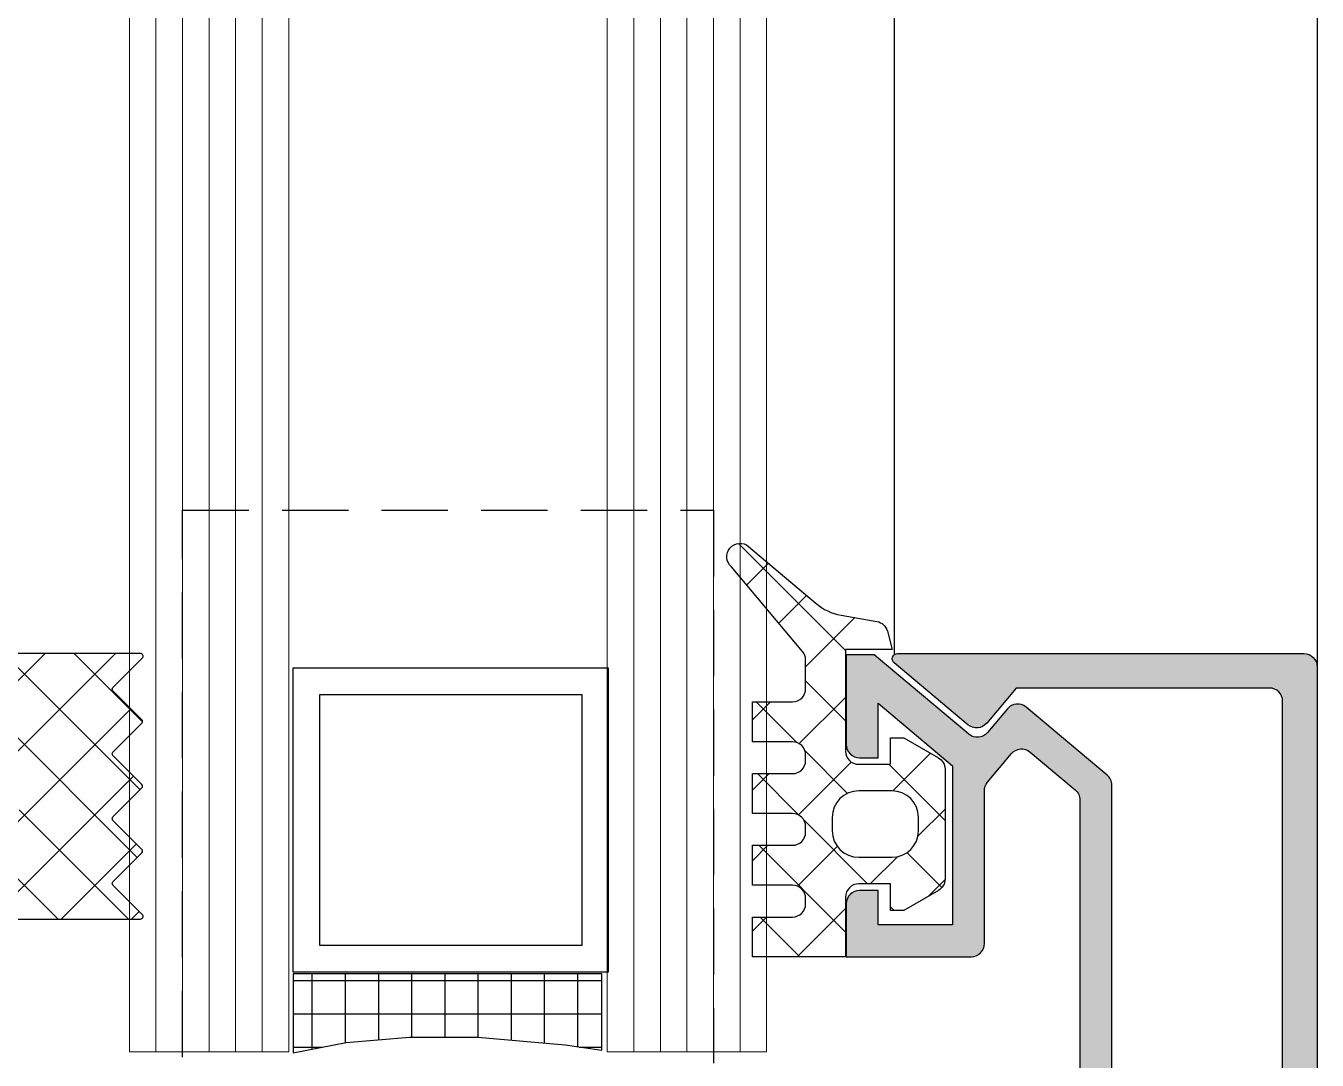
# Model space of a CAD drawing. Header units: millimetres. Extents: x 809 to 8159, y 33 to 4533.
# Drawn here: x 4978.966 to 4983.829, y 1273.854 to 1277.749 of the extents above; entities that cross this region are included whole.
import ezdxf

# ---------------------------------------------------------------- set-up
doc = ezdxf.new("R2010")
doc.units = ezdxf.units.MM
doc.linetypes.add('HIDDEN', pattern=[0.375, 0.25, -0.125])
for name, color, linetype in [('5', 11, 'Continuous'), ('FITILLER', 240, 'Continuous'), ('GORUNUS-TARAMA', 11, 'Continuous')]:
    doc.layers.add(name, color=color, linetype=linetype)
doc.layers.add('cam', color=5, linetype='Continuous', lineweight=0)

# ---------------------------------------------------------------- blocks, each defined once
blk = doc.blocks.new('ajsdfxcvzx')
h = blk.add_hatch(color=256)
edge = h.paths.add_edge_path()
edge.add_line((36938.41109530687, -7319.866828951293), (36938.41109530687, -7320.466592581193))
edge.add_line((36938.41109530687, -7320.466592581193), (36938.13109530686, -7320.701540477923))
edge.add_line((36938.13109530686, -7320.701540477923), (36938.13109530686, -7320.496828951291))
edge.add_line((36938.13109530686, -7320.496828951291), (36938.06109530686, -7320.496828951291))
edge.add_arc((36938.06109530686, -7320.54682895129), 0.0499999999992724, 90, 180.0000000041688)
edge.add_line((36938.01109530687, -7320.546828951294), (36938.01109530687, -7320.884108377279))
edge.add_line((36938.01109530687, -7320.884108377279), (36938.11651920308, -7320.884108377279))
edge.add_line((36938.11651920308, -7320.884108377279), (36938.47244273637, -7320.58545307177))
edge.add_arc((36938.50458211686, -7320.623755293924), 0.05000000000317593, 40.00000000726942, 130.0000000077832, ccw=False)
edge.add_line((36938.54288433901, -7320.591615913436), (36938.61797956515, -7320.681110918973))
edge.add_arc((36938.65628178731, -7320.648971538489), 0.0500000000012859, 219.9999999987165, 309.9999999987165)
edge.add_line((36938.68842116779, -7320.687273760646), (36938.99323468735, -7320.431504848806))
edge.add_arc((36938.96109530685, -7320.393202626646), 0.05000000000805293, 310.0000000030938, 359.9999999968734)
edge.add_line((36939.01109530687, -7320.393202626648), (36939.01109530687, -7319.213666818505))
edge.add_arc((36938.96109530686, -7319.213666818508), 0.05000000000291038, 3.126612473883902e-09, 45.00000000221086)
edge.add_line((36938.99645064592, -7319.178311479445), (36938.81926987031, -7319.001130703829))
edge.add_line((36938.81926987031, -7319.001130703829), (36938.77684346343, -7319.001130703829))
edge.add_line((36938.77684346343, -7319.001130703829), (36938.77684346343, -7318.958704296958))
edge.add_line((36938.77684346343, -7318.958704296958), (36938.7218922047, -7318.903753038219))
edge.add_arc((36938.75724754376, -7318.868397699157), 0.05000000000232364, 180.0000000031266, 225.0000000022108, ccw=False)
edge.add_line((36938.70724754375, -7318.86839769916), (36938.70724754375, -7317.9098190554))
edge.add_arc((36938.75724754376, -7317.909819055402), 0.05000000000291038, 134.9999999977892, 179.9999999968734, ccw=False)
edge.add_line((36938.7218922047, -7317.87446371634), (36938.77684346343, -7317.819512457594))
edge.add_line((36938.77684346343, -7317.819512457594), (36938.77684346343, -7317.777086050723))
edge.add_line((36938.77684346343, -7317.777086050723), (36938.81926987031, -7317.777086050723))
edge.add_line((36938.81926987031, -7317.777086050723), (36938.99645064592, -7317.599905275107))
edge.add_arc((36938.96109530687, -7317.564549936048), 0.04999999999460632, 314.9999999948413, 359.9999999927046)
edge.add_line((36939.01109530687, -7317.564549936054), (36939.01109530687, -7316.385014127904))
edge.add_arc((36938.96109530687, -7316.38501412791), 0.04999999999563443, 7.295429106790731e-09, 50.00000000700054)
edge.add_line((36938.99323468735, -7316.346711905753), (36938.68842116779, -7316.090942993913))
edge.add_arc((36938.65628178731, -7316.129245216071), 0.0500000000012859, 50.00000000128344, 140.0000000012834)
edge.add_line((36938.61797956515, -7316.097105835586), (36938.54288433901, -7316.186600841123))
edge.add_arc((36938.50458211685, -7316.154461460639), 0.0500000000012859, 230.0000000012835, 320.00000000128347, ccw=False)
edge.add_line((36938.47244273637, -7316.192763682797), (36938.11651920308, -7315.894108377281))
edge.add_line((36938.11651920308, -7315.894108377281), (36938.01109530687, -7315.894108377281))
edge.add_line((36938.01109530687, -7315.894108377281), (36938.01109530687, -7316.231387803266))
edge.add_arc((36938.06109530686, -7316.231387803269), 0.04999999999563443, 179.9999999958312, 270)
edge.add_line((36938.06109530686, -7316.281387803268), (36938.13109530686, -7316.281387803268))
edge.add_line((36938.13109530686, -7316.281387803268), (36938.13109530686, -7316.076676276636))
edge.add_line((36938.13109530686, -7316.076676276636), (36938.41109530687, -7316.311624173366))
edge.add_line((36938.41109530687, -7316.311624173366), (36938.41109530687, -7316.911387803266))
edge.add_line((36938.41109530687, -7316.911387803266), (36938.13109530686, -7316.911387803266))
edge.add_line((36938.13109530686, -7316.911387803266), (36938.13109530686, -7316.781387803268))
edge.add_line((36938.13109530686, -7316.781387803268), (36938.06109530686, -7316.781387803268))
edge.add_arc((36938.06109530686, -7316.831387803268), 0.0499999999992724, 90, 180.0000000041688)
edge.add_line((36938.01109530687, -7316.831387803271), (36938.01109530687, -7317.031387803268))
edge.add_line((36938.01109530687, -7317.031387803268), (36938.48109530686, -7317.031387803268))
edge.add_arc((36938.48109530686, -7316.981387803266), 0.05000000000291038, 270, 360)
edge.add_line((36938.53109530686, -7316.981387803266), (36938.53109530686, -7316.405535833474))
edge.add_arc((36938.58109530686, -7316.405535833475), 0.05000000000291038, 139.9999999996867, 179.9999999979156, ccw=False)
edge.add_line((36938.54279308471, -7316.373396452989), (36938.63277038516, -7316.266165681918))
edge.add_arc((36938.67107260731, -7316.298305062399), 0.04999999999337374, 49.99999999860381, 139.9999999991176, ccw=False)
edge.add_line((36938.7032119878, -7316.260002840245), (36938.87323468734, -7316.402668824732))
edge.add_arc((36938.84109530687, -7316.440971046889), 0.0499999999912354, 7.295398063433822e-09, 50.00000001338748, ccw=False)
edge.add_line((36938.89109530686, -7316.440971046883), (36938.89109530686, -7317.514844308571))
edge.add_arc((36938.84109530686, -7317.514844308568), 0.05000000000291038, 314.99999999778913, 359.9999999968734, ccw=False)
edge.add_line((36938.87645064592, -7317.550199647631), (36938.55218657721, -7317.87446371634))
edge.add_arc((36938.51683123815, -7317.839108377281), 0.04999999999975119, 270, 315.0000000007369, ccw=False)
edge.add_line((36938.51683123815, -7317.889108377283), (36938.11109530686, -7317.889108377283))
edge.add_line((36938.11109530686, -7317.889108377283), (36938.11109530686, -7317.789108377277))
edge.add_line((36938.11109530686, -7317.789108377277), (36938.01109530687, -7317.789108377277))
edge.add_line((36938.01109530687, -7317.789108377277), (36938.01109530687, -7318.08910837728))
edge.add_arc((36938.06109530686, -7318.089108377284), 0.04999999999563443, 179.9999999958312, 270)
edge.add_line((36938.06109530686, -7318.139108377283), (36938.13109530686, -7318.139108377283))
edge.add_line((36938.13109530686, -7318.139108377283), (36938.13109530686, -7318.009108377279))
edge.add_line((36938.13109530686, -7318.009108377279), (36938.50724754376, -7318.009108377279))
edge.add_arc((36938.50724754376, -7318.059108377278), 0.0499999999992724, -4.168782652413938e-09, 90, ccw=False)
edge.add_line((36938.55724754375, -7318.059108377282), (36938.55724754375, -7318.719108377278))
edge.add_arc((36938.50724754376, -7318.719108377281), 0.04999999999563443, -90, 4.168782652413938e-09, ccw=False)
edge.add_line((36938.50724754376, -7318.769108377281), (36938.13109530686, -7318.769108377281))
edge.add_line((36938.13109530686, -7318.769108377281), (36938.13109530686, -7318.639108377283))
edge.add_line((36938.13109530686, -7318.639108377283), (36938.06109530686, -7318.639108377283))
edge.add_arc((36938.06109530685, -7318.689108377279), 0.04999999999563443, 89.99999999166236, 180)
edge.add_line((36938.01109530687, -7318.689108377279), (36938.01109530687, -7318.989108377275))
edge.add_line((36938.01109530687, -7318.989108377275), (36938.11109530686, -7318.989108377275))
edge.add_line((36938.11109530686, -7318.989108377275), (36938.11109530686, -7318.889108377283))
edge.add_line((36938.11109530686, -7318.889108377283), (36938.51683123815, -7318.889108377283))
edge.add_arc((36938.51683123816, -7318.939108377282), 0.04999999999836291, 45.00000000810638, 90.00000000833762, ccw=False)
edge.add_line((36938.55218657721, -7318.903753038219), (36938.87645064592, -7319.228017106936))
edge.add_arc((36938.84109530686, -7319.263372445998), 0.05000000000232364, 3.126615411019884e-09, 45.000000002210925, ccw=False)
edge.add_line((36938.89109530686, -7319.263372445996), (36938.89109530686, -7320.337245707669))
edge.add_arc((36938.84109530686, -7320.337245707667), 0.05000000000291038, 309.99999999670683, 359.9999999968734, ccw=False)
edge.add_line((36938.87323468734, -7320.375547929827), (36938.7032119878, -7320.518213914307))
edge.add_arc((36938.67107260731, -7320.479911692153), 0.04999999999849904, 220.0000000008824, 310.00000000139624, ccw=False)
edge.add_line((36938.63277038516, -7320.512051072634), (36938.54279308471, -7320.40482030157))
edge.add_arc((36938.58109530686, -7320.372680921084), 0.05000000000245512, 180.0000000020844, 220.0000000003133, ccw=False)
edge.add_line((36938.53109530686, -7320.372680921086), (36938.53109530686, -7319.796828951294))
edge.add_arc((36938.48109530686, -7319.796828951294), 0.05000000000291038, 0, 90)
edge.add_line((36938.48109530686, -7319.746828951291), (36938.01109530687, -7319.746828951291))
edge.add_line((36938.01109530687, -7319.746828951291), (36938.01109530687, -7319.946828951295))
edge.add_arc((36938.06109530685, -7319.946828951295), 0.04999999998835847, 180, 270.0000000083376)
edge.add_line((36938.06109530686, -7319.996828951291), (36938.13109530686, -7319.996828951291))
edge.add_line((36938.13109530686, -7319.996828951291), (36938.13109530686, -7319.866828951293))
edge.add_line((36938.13109530686, -7319.866828951293), (36938.41109530687, -7319.866828951293))
h = blk.add_hatch(color=256)
edge = h.paths.add_edge_path()
edge.add_arc((36939.60440307917, -7320.709108377276), 0.05000000000291038, 270, 360)
edge.add_line((36939.65440307918, -7320.709108377276), (36939.65440307918, -7316.069108377276))
edge.add_arc((36939.60440307918, -7316.06910837728), 0.04999999999563443, 4.168816632451847e-09, 90.00000000833764)
edge.add_line((36939.60440307917, -7316.019108377281), (36938.65079202141, -7316.019108377281))
edge.add_line((36938.65079202141, -7316.019108377281), (36938.53980291817, -7316.151380039802))
edge.add_arc((36938.50150069602, -7316.119240659318), 0.0500000000012859, 230.0000000012835, 320.00000000128347, ccw=False)
edge.add_line((36938.46936131553, -7316.157542881476), (36938.19154732698, -7315.924429266139))
edge.add_arc((36938.20440307918, -7315.90910837728), 0.01999999999904089, 90, 229.9999999868575, ccw=False)
edge.add_line((36938.20440307918, -7315.889108377283), (36939.73440307918, -7315.889108377283))
edge.add_arc((36939.73440307918, -7315.939108377279), 0.04999999999563443, 0, 90, ccw=False)
edge.add_line((36939.78440307917, -7315.939108377279), (36939.78440307917, -7320.83910837728))
edge.add_arc((36939.73440307918, -7320.839108377284), 0.04999999999563443, -90, 4.168782652413938e-09, ccw=False)
edge.add_line((36939.73440307918, -7320.889108377283), (36938.20440307918, -7320.889108377283))
edge.add_arc((36938.20440307918, -7320.869108377279), 0.02000000000407454, 129.9999999997442, 270, ccw=False)
edge.add_line((36938.19154732698, -7320.853787488413), (36938.46936131553, -7320.620673873091))
edge.add_arc((36938.50150069602, -7320.658976095245), 0.05000000000317593, 40.00000000726942, 130.0000000077832, ccw=False)
edge.add_line((36938.53980291817, -7320.626836714757), (36938.65079202141, -7320.759108377279))
edge.add_line((36938.65079202141, -7320.759108377279), (36939.60440307917, -7320.759108377279))
h = blk.add_hatch()
h.set_pattern_fill('NET', color=256, scale=0.9999999999999997, angle=180, style=0)
h.set_pattern_definition([(180, (36878.66936316265, -7324.846979384216), (-2.345957505329052e-18, 0.1249999999999999), []), (90, (36878.66936316265, -7324.846979384216), (0.125, 1.234595750532905e-17), [])])
h.paths.add_polyline_path([(36937.09088405086, -7317.095203956007), (36935.92834657346, -7317.095203956007), (36935.92834657346, -7317.393047647267), (36936.12707067126, -7317.353334929336), (36936.36553958862, -7317.333479416979), (36936.62388242102, -7317.333479416979), (36936.9517771824, -7317.363263108819), (36937.09088405086, -7317.383119467784)])
at = {"layer": 'FITILLER'}
h = blk.add_hatch(dxfattribs=at)
h.set_pattern_fill('NET', color=256, scale=1.499999999999999, angle=225, style=0)
h.set_pattern_definition([(224.9999999999999, (36952.42699035696, -7332.877220281211), (0.1325825214724777, -0.1325825214724775), []), (315, (36952.42699035696, -7332.877220281211), (0.1325825214724777, 0.1325825214724776), [])])
edge = h.paths.add_edge_path(flags=16)
edge.add_arc((36938.18300938048, -7316.506387803267), 0.09999999999126885, 0, 90.00000000416884)
edge.add_line((36938.18300938047, -7316.406387803268), (36938.05800938047, -7316.406387803268))
edge.add_arc((36938.05800938047, -7316.506387803267), 0.09999999999854481, 89.99999999583119, 180)
edge.add_line((36937.95800938048, -7316.506387803267), (36937.95800938048, -7316.556387803263))
edge.add_arc((36938.05800938047, -7316.556387803266), 0.09999999999854481, 179.9999999979156, 270)
edge.add_line((36938.05800938047, -7316.656387803268), (36938.18300938047, -7316.656387803268))
edge.add_arc((36938.18300938047, -7316.556387803266), 0.1000000000021828, 270, 360.0000000020844)
edge.add_line((36938.28300938047, -7316.556387803263), (36938.28300938047, -7316.506387803267))
edge = h.paths.add_edge_path()
edge.add_arc((36938.02622100649, -7315.54785595484), 0.1999999999955897, 229.7668578418113, 259.9999999980673)
edge.add_line((36937.99149137095, -7315.744817505438), (36938.12623857333, -7315.768577072791))
edge.add_arc((36938.11755616445, -7315.817817460445), 0.05000000000196148, 15.000000005683887, 80.00000000499472, ccw=False)
edge.add_line((36938.16585245576, -7315.804876508184), (36938.18440307918, -7315.874108377284))
edge.add_line((36938.18440307918, -7315.874108377284), (36938.00800938048, -7315.874108377284))
edge.add_line((36938.00800938048, -7315.874108377284), (36938.00800938048, -7316.256387803267))
edge.add_arc((36938.05800938047, -7316.256387803267), 0.04999999999563443, 180, 270)
edge.add_line((36938.05800938047, -7316.306387803263), (36938.17800938048, -7316.306387803263))
edge.add_line((36938.17800938048, -7316.306387803263), (36938.17800938048, -7316.206387803271))
edge.add_line((36938.17800938048, -7316.206387803271), (36938.22800938048, -7316.206387803271))
edge.add_line((36938.22800938048, -7316.206387803271), (36938.35800938048, -7316.281443338259))
edge.add_arc((36938.33300938048, -7316.324744608451), 0.05000000000268112, 1.042224084812915e-09, 59.999999999848285, ccw=False)
edge.add_line((36938.38300938048, -7316.32474460845), (36938.38300938048, -7316.738030998087))
edge.add_arc((36938.33300938048, -7316.738030998083), 0.04999999999563443, 299.9999999950155, 359.999999994789, ccw=False)
edge.add_line((36938.35800938048, -7316.78133226827), (36938.22800938048, -7316.856387803266))
edge.add_line((36938.22800938048, -7316.856387803266), (36938.17800938048, -7316.856387803266))
edge.add_line((36938.17800938048, -7316.856387803266), (36938.17800938048, -7316.756387803267))
edge.add_line((36938.17800938048, -7316.756387803267), (36938.05800938047, -7316.756387803267))
edge.add_arc((36938.05800938047, -7316.806387803263), 0.04999999999563443, 90, 180)
edge.add_line((36938.00800938048, -7316.806387803263), (36938.00800938048, -7317.031387803268))
edge.add_line((36938.00800938048, -7317.031387803268), (36937.65800938047, -7317.031387803268))
edge.add_line((36937.65800938047, -7317.031387803268), (36937.65800938047, -7316.881387803267))
edge.add_line((36937.65800938047, -7316.881387803267), (36937.80800938047, -7316.881387803267))
edge.add_arc((36937.80800938048, -7316.831387803268), 0.0499999999992724, 269.9999999916624, 359.9999999958312)
edge.add_line((36937.85800938048, -7316.831387803271), (36937.85800938048, -7316.811387803267))
edge.add_arc((36937.80800938047, -7316.811387803267), 0.05000000000291038, 0, 90)
edge.add_line((36937.80800938047, -7316.761387803264), (36937.65800938047, -7316.761387803264))
edge.add_line((36937.65800938047, -7316.761387803264), (36937.65800938047, -7316.61138780327))
edge.add_line((36937.65800938047, -7316.61138780327), (36937.80800938047, -7316.61138780327))
edge.add_arc((36937.80800938047, -7316.561387803267), 0.05000000000291038, 270, 360)
edge.add_line((36937.85800938048, -7316.561387803267), (36937.85800938048, -7316.541387803263))
edge.add_arc((36937.80800938048, -7316.541387803267), 0.04999999999563443, 4.168816632451847e-09, 90.00000000833764)
edge.add_line((36937.80800938047, -7316.491387803268), (36937.65800938047, -7316.491387803268))
edge.add_line((36937.65800938047, -7316.491387803268), (36937.65800938047, -7316.341387803266))
edge.add_line((36937.65800938047, -7316.341387803266), (36937.80800938047, -7316.341387803266))
edge.add_arc((36937.80800938047, -7316.291387803263), 0.05000000000291038, 270, 360)
edge.add_line((36937.85800938048, -7316.291387803263), (36937.85800938048, -7316.271387803266))
edge.add_arc((36937.80800938048, -7316.27138780327), 0.04999999999563443, 4.168816632451847e-09, 90.00000000833764)
edge.add_line((36937.80800938047, -7316.221387803271), (36937.65800938047, -7316.221387803271))
edge.add_line((36937.65800938047, -7316.221387803271), (36937.65800938047, -7316.071387803262))
edge.add_line((36937.65800938047, -7316.071387803262), (36937.80800938047, -7316.071387803262))
edge.add_arc((36937.80800938048, -7316.021387803263), 0.0499999999992724, 269.9999999916624, 359.9999999958312)
edge.add_line((36937.85800938048, -7316.021387803266), (36937.85800938048, -7315.913226396318))
edge.add_arc((36937.80800938047, -7315.913226396317), 0.05000000001018634, 359.9999999979156, 399.9999999981475)
edge.add_line((36937.84631160263, -7315.881087015827), (36937.57880033738, -7315.562279504404))
edge.add_arc((36937.61109530686, -7315.524108377282), 0.0499999999960269, 49.76685784448898, 229.766857844489, ccw=False)
edge.add_line((36937.64339027635, -7315.48593725016), (36937.89704112855, -7315.700540463331))
h = blk.add_hatch(dxfattribs=at)
h.set_pattern_fill('NET', color=256, scale=1.499999999999999, angle=225, style=0)
h.set_pattern_definition([(224.9999999999999, (36948.45100197338, -7328.635697883881), (0.1325825214724777, -0.1325825214724775), []), (315, (36948.45100197338, -7328.635697883881), (0.1325825214724777, 0.1325825214724776), [])])
edge = h.paths.add_edge_path(flags=16)
edge.add_arc((36934.81936921297, -7316.414108377281), 0.1000000000058208, -89.99999999583122, 2.084391326206969e-09, ccw=False)
edge.add_line((36934.81936921298, -7316.514108377283), (36934.66109530687, -7316.514108377283))
edge.add_arc((36934.66109530687, -7316.414108377277), 0.1000000000058208, 180, 270, ccw=False)
edge.add_line((36934.56109530686, -7316.414108377277), (36934.56109530686, -7316.364108377275))
edge.add_arc((36934.66109530686, -7316.364108377282), 0.09999999999854481, 89.99999999583122, 179.9999999958312, ccw=False)
edge.add_line((36934.66109530687, -7316.264108377283), (36934.81936921298, -7316.264108377283))
edge.add_arc((36934.81936921298, -7316.364108377278), 0.09999999999490683, 2.084391326206969e-09, 90, ccw=False)
edge.add_line((36934.91936921298, -7316.364108377275), (36934.91936921298, -7316.414108377277))
edge = h.paths.add_edge_path()
edge.add_line((36934.83609530686, -7316.889108377283), (36935.35288970467, -7316.889108377283))
edge.add_arc((36935.35288970466, -7316.879108377281), 0.01000000000203727, 270.0000000416882, 405.000000029478)
edge.add_line((36935.35996077248, -7316.872037309462), (36935.24917139431, -7316.761247931376))
edge.add_arc((36935.25548814724, -7316.754931178442), 0.008933237665922826, 134.999999983501, 225.000000016499, ccw=False)
edge.add_line((36935.24917139431, -7316.748614425509), (36935.35847882213, -7316.639306997597))
edge.add_arc((36935.3521620692, -7316.632990244663), 0.008933237665922826, 314.999999983501, 405.0000000164991)
edge.add_line((36935.35847882213, -7316.62667349173), (36935.24917139431, -7316.517366063992))
edge.add_arc((36935.25548814725, -7316.511049311055), 0.008933237673640144, 135, 225, ccw=False)
edge.add_line((36935.24917139431, -7316.504732558118), (36935.35847882213, -7316.395425130213))
edge.add_arc((36935.35216206919, -7316.389108377276), 0.008933237673640144, 315, 404.9999999999999)
edge.add_line((36935.35847882213, -7316.382791624339), (36935.24917139431, -7316.273484196608))
edge.add_arc((36935.25548814725, -7316.267167443671), 0.008933237673640144, 135, 225, ccw=False)
edge.add_line((36935.24917139431, -7316.260850690735), (36935.35847882213, -7316.151543262829))
edge.add_arc((36935.3521620692, -7316.145226509896), 0.008933237665922826, 314.999999983501, 405.0000000164991)
edge.add_line((36935.35847882213, -7316.138909756963), (36935.24917139431, -7316.029602329218))
edge.add_arc((36935.25548814724, -7316.023285576284), 0.008933237665922826, 134.999999983501, 225.000000016499, ccw=False)
edge.add_line((36935.24917139431, -7316.016968823351), (36935.35996077256, -7315.90617944509))
edge.add_arc((36935.35288970475, -7315.899108377281), 0.009999999998149533, 315.0000000110542, 450)
edge.add_line((36935.35288970475, -7315.889108377283), (36934.83609530686, -7315.889108377283))
edge.add_line((36934.83609530686, -7315.889108377283), (36934.83609530686, -7316.114108377275))
edge.add_arc((36934.78609530687, -7316.114108377278), 0.04999999999563443, -90, 4.168782652413938e-09, ccw=False)
edge.add_line((36934.78609530687, -7316.164108377277), (36934.66609530686, -7316.164108377277))
edge.add_line((36934.66609530686, -7316.164108377277), (36934.66609530686, -7316.064108377279))
edge.add_line((36934.66609530686, -7316.064108377279), (36934.61609530686, -7316.064108377279))
edge.add_line((36934.61609530686, -7316.064108377279), (36934.48609530686, -7316.139163912274))
edge.add_arc((36934.51109530686, -7316.182465182465), 0.04999999999904314, 119.9999999929311, 179.9999999989578)
edge.add_line((36934.46109530686, -7316.182465182465), (36934.46109530686, -7316.595751572095))
edge.add_arc((36934.51109530686, -7316.595751572094), 0.04999999999563443, 180.0000000010422, 240.0000000070689)
edge.add_line((36934.48609530686, -7316.639052842285), (36934.61609530686, -7316.71410837728))
edge.add_line((36934.61609530686, -7316.71410837728), (36934.66609530686, -7316.71410837728))
edge.add_line((36934.66609530686, -7316.71410837728), (36934.66609530686, -7316.614108377275))
edge.add_line((36934.66609530686, -7316.614108377275), (36934.78609530687, -7316.614108377275))
edge.add_arc((36934.78609530687, -7316.664108377274), 0.0499999999992724, -4.168782652413938e-09, 90, ccw=False)
edge.add_line((36934.83609530686, -7316.664108377277), (36934.83609530686, -7316.889108377283))
at = {"linetype": 'HIDDEN'}
for p, q in [((36935.51109530687, -7315.349108377275), (36937.51109530687, -7315.349108377275)), ((36935.51109530687, -7317.408905424854), (36935.51109530687, -7315.349108377275)), ((36937.51109530687, -7315.349108377275), (36937.51109530687, -7317.432093492585))]:
    blk.add_line(p, q, dxfattribs=at)
blk.add_line((36937.11492301345, -7317.08910837728), (36936.51492301346, -7317.08910837728))
at = {"elevation": -1.1777983182711e-10}
blk.add_lwpolyline([(36939.01109530687, -7317.564549936054), (36939.01109530687, -7316.385014127904, 0.2216946626429265), (36938.99323468735, -7316.346711905753), (36938.68842116779, -7316.090942993913, 0.4142135623732124), (36938.61797956515, -7316.097105835586), (36938.54288433901, -7316.186600841123, -0.4142135623731674), (36938.47244273637, -7316.192763682797), (36938.11651920308, -7315.894108377281), (36938.01109530687, -7315.894108377281), (36938.01109530687, -7316.231387803266, 0.4142135623730951), (36938.06109530686, -7316.281387803268), (36938.13109530686, -7316.281387803268), (36938.13109530686, -7316.076676276636), (36938.41109530687, -7316.311624173366), (36938.41109530687, -7316.911387803266), (36938.13109530686, -7316.911387803266), (36938.13109530686, -7316.781387803268), (36938.06109530686, -7316.781387803268, 0.4142135623730951), (36938.01109530687, -7316.831387803271), (36938.01109530687, -7317.031387803268), (36938.48109530686, -7317.031387803268, 0.4142135623730951), (36938.53109530686, -7316.981387803266), (36938.53109530686, -7316.405535833474, -0.1763269807083681), (36938.54279308471, -7316.373396452989), (36938.63277038516, -7316.266165681918, -0.4142135623732124), (36938.7032119878, -7316.260002840245), (36938.87323468734, -7316.402668824732, -0.2216946626429333), (36938.89109530686, -7316.440971046883), (36938.89109530686, -7317.514844308571, -0.1989123673796371)], format="xyb", dxfattribs=at)
blk.add_lwpolyline([(36939.60440307917, -7320.759108377279, 0.4142135623730951), (36939.65440307918, -7320.709108377276), (36939.65440307918, -7316.069108377276, 0.4142135623730951), (36939.60440307917, -7316.019108377281), (36938.65079202141, -7316.019108377281), (36938.53980291817, -7316.151380039802, -0.4142135623731419), (36938.46936131553, -7316.157542881476), (36938.19154732698, -7315.924429266139, -0.7002075382095383), (36938.20440307918, -7315.889108377283), (36939.73440307918, -7315.889108377283, -0.4142135623730617), (36939.78440307917, -7315.939108377279), (36939.78440307917, -7320.83910837728, -0.4142135623730951), (36939.73440307918, -7320.889108377283), (36938.20440307918, -7320.889108377283, -0.7002075382097253), (36938.19154732698, -7320.853787488413), (36938.46936131553, -7320.620673873091, -0.414213562373189), (36938.53980291817, -7320.626836714757), (36938.65079202141, -7320.759108377279)], format="xyb", close=True, dxfattribs=at)
for points in [[(36937.11492301345, -7317.08910837728), (36935.92834657346, -7317.08910837728), (36935.92834657346, -7315.943541908906), (36937.11492301345, -7315.943541908906)], [(36937.01492301346, -7316.989108377275), (36936.02834657346, -7316.989108377275), (36936.02834657346, -7316.043541908912), (36937.01492301346, -7316.043541908912)], [(36937.09088405086, -7317.095203956007), (36935.92834657346, -7317.095203956007), (36935.92834657346, -7317.393047647267), (36936.12707067126, -7317.353334929336), (36936.36553958862, -7317.333479416979), (36936.62388242102, -7317.333479416979), (36936.9517771824, -7317.363263108819), (36937.09088405086, -7317.383119467784)]]:
    blk.add_lwpolyline(points, close=True, dxfattribs=at)
at = {"layer": '5'}
for p, q in [((36938.19147833106, -7211.361144772211), (36938.19147833106, -7315.893845648621)), ((36939.78440307917, -7211.361144772211), (36939.78440307917, -7315.939108377279))]:
    blk.add_line(p, q, dxfattribs=at)
at = {"layer": 'cam'}
for p, q in [((36935.31109530686, -7287.344404476309), (36935.31109530686, -7317.389108377283)), ((36935.41109530687, -7287.344404476309), (36935.41109530687, -7317.389108377283)), ((36935.51109530687, -7287.344404476309), (36935.51109530687, -7317.389108377283)), ((36935.61109530686, -7287.344404476309), (36935.61109530686, -7317.389108377283)), ((36935.71109530686, -7287.344404476309), (36935.71109530686, -7317.389108377283)), ((36935.81109530686, -7287.344404476309), (36935.81109530686, -7317.389108377283)), ((36935.91109530687, -7287.344404476309), (36935.91109530687, -7317.389108377283)), ((36937.11109530686, -7287.344404476309), (36937.11109530686, -7317.389108377283)), ((36937.21109530686, -7287.344404476309), (36937.21109530686, -7317.389108377283)), ((36937.31109530686, -7287.344404476309), (36937.31109530686, -7317.389108377283)), ((36937.41109530687, -7287.344404476309), (36937.41109530687, -7317.389108377283)), ((36937.51109530687, -7287.344404476309), (36937.51109530687, -7317.389108377283)), ((36937.61109530686, -7287.344404476309), (36937.61109530686, -7317.389108377283)), ((36937.71109530686, -7287.344404476309), (36937.71109530686, -7317.389108377283)), ((36935.31109530686, -7317.389108377283), (36935.91109530687, -7317.389108377283)), ((36937.71109530686, -7317.389108377283), (36937.11109530686, -7317.389108377283))]:
    blk.add_line(p, q, dxfattribs=at)
at = {"layer": 'FITILLER', "elevation": -1.1777983182711e-10}
for points in [[(36937.89704112855, -7315.700540463331, 0.1326875429165003), (36937.99149137095, -7315.744817505438), (36938.12623857333, -7315.768577072791, -0.2914734195860864), (36938.16585245576, -7315.804876508184), (36938.18440307918, -7315.874108377284), (36938.00800938048, -7315.874108377284), (36938.00800938048, -7316.256387803267, 0.4142135623730951), (36938.05800938047, -7316.306387803263), (36938.17800938048, -7316.306387803263), (36938.17800938048, -7316.206387803271), (36938.22800938048, -7316.206387803271), (36938.35800938048, -7316.281443338259, -0.267949192431109), (36938.38300938048, -7316.32474460845), (36938.38300938048, -7316.738030998087, -0.2679491924311237), (36938.35800938048, -7316.78133226827), (36938.22800938048, -7316.856387803266), (36938.17800938048, -7316.856387803266), (36938.17800938048, -7316.756387803267), (36938.05800938047, -7316.756387803267, 0.4142135623730951), (36938.00800938048, -7316.806387803263), (36938.00800938048, -7317.031387803268), (36937.65800938047, -7317.031387803268), (36937.65800938047, -7316.881387803267), (36937.80800938047, -7316.881387803267, 0.4142135623730951), (36937.85800938048, -7316.831387803271), (36937.85800938048, -7316.811387803267, 0.4142135623730951), (36937.80800938047, -7316.761387803264), (36937.65800938047, -7316.761387803264), (36937.65800938047, -7316.61138780327), (36937.80800938047, -7316.61138780327, 0.4142135623730951), (36937.85800938048, -7316.561387803267), (36937.85800938048, -7316.541387803263, 0.4142135623730951), (36937.80800938047, -7316.491387803268), (36937.65800938047, -7316.491387803268), (36937.65800938047, -7316.341387803266), (36937.80800938047, -7316.341387803266, 0.4142135623730951), (36937.85800938048, -7316.291387803263), (36937.85800938048, -7316.271387803266, 0.4142135623730951), (36937.80800938047, -7316.221387803271), (36937.65800938047, -7316.221387803271), (36937.65800938047, -7316.071387803262), (36937.80800938047, -7316.071387803262, 0.4142135623730951), (36937.85800938048, -7316.021387803266), (36937.85800938048, -7315.913226396318, 0.1763269807084748), (36937.84631160263, -7315.881087015827), (36937.57880033738, -7315.562279504404, -1.000000000000021), (36937.64339027635, -7315.48593725016)], [(36938.28300938047, -7316.506387803267, 0.4142135623730951), (36938.18300938047, -7316.406387803268), (36938.05800938047, -7316.406387803268, 0.4142135623730951), (36937.95800938048, -7316.506387803267), (36937.95800938048, -7316.556387803263, 0.4142135623731117), (36938.05800938047, -7316.656387803268), (36938.18300938047, -7316.656387803268, 0.4142135623730951), (36938.28300938047, -7316.556387803263)]]:
    blk.add_lwpolyline(points, format="xyb", close=True, dxfattribs=at)
blk.add_lwpolyline([(36934.83609530686, -7316.889108377283), (36935.35288970467, -7316.889108377283, 0.6681786380582106), (36935.35996077248, -7316.872037309462), (36935.24917139431, -7316.761247931376, -0.4142135623730951), (36935.24917139431, -7316.748614425509), (36935.35847882213, -7316.639306997597, 0.4142135623730951), (36935.35847882213, -7316.62667349173), (36935.24917139431, -7316.517366063992, -0.4142135623730951), (36935.24917139431, -7316.504732558118), (36935.35847882213, -7316.395425130213, 0.4142135623730951), (36935.35847882213, -7316.382791624339), (36935.24917139431, -7316.273484196608, -0.4142135623730951), (36935.24917139431, -7316.260850690735), (36935.35847882213, -7316.151543262829, 0.4142135623730951), (36935.35847882213, -7316.138909756963), (36935.24917139431, -7316.029602329218, -0.4142135623730951), (36935.24917139431, -7316.016968823351), (36935.35996077256, -7315.90617944509, 0.6681786379192964), (36935.35288970475, -7315.889108377283), (36934.83609530686, -7315.889108377283)], format="xyb", dxfattribs=at)

msp = doc.modelspace()

# ---------------------------------------------------------------- block references
at = {"layer": 'GORUNUS-TARAMA'}
msp.add_blockref('ajsdfxcvzx', (-31955.95567726321, 8591.274052643628), dxfattribs=at)

doc.saveas('drawing.dxf')
